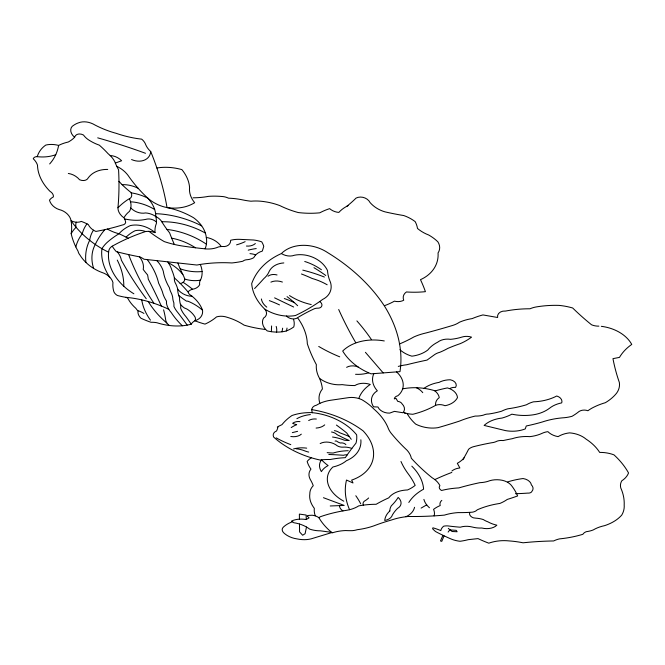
<?xml version="1.0" encoding="UTF-8"?>
<svg xmlns="http://www.w3.org/2000/svg" width="665" height="665" viewBox="0 0 665 665"><rect width="100%" height="100%" fill="white"/><g stroke="black" fill="none" stroke-linecap="round" stroke-linejoin="round"><path stroke-width="1" d="M271.37 331.685L271.594 325.966M282.035 331.802L282.642 328.186M444.062 535.874L441.784 541.352L440.488 540.961L442.915 535.333M448.127 532.083L449.74 529.914L456.215 530.337L457.129 531.751L452.059 531.493L448.285 528.367M421.103 508.102L426.697 504.876M331.561 532.332L320.38 530.828A22.078 14.148 14.2 0 1 309.732 529.149A23.192 14.53 14.7 0 0 293.847 522.74L291.561 521.061A20.549 12.959 14.4 0 1 306.158 519.54L309.092 517.885L307.08 515.94A9.044 5.769 14.2 0 1 308.693 515.425L312.126 515.234A9.044 5.769 14.2 0 1 318.934 517.744A65.868 42.934 12.1 0 0 332.234 532.881A40.798 25.453 12.6 0 1 345.659 530.554A62.568 41.188 13.6 0 0 352.425 530.653A20.549 13.234 13.2 0 0 357.163 529.714A76.716 50.823 14 0 0 373.938 525.824A190.032 112.676 8.6 0 1 391.244 520.08A61.912 39.011 10.4 0 1 408.119 516.481A291.91 221.337 14.1 0 0 444.378 515.117A47.78 30.532 8.9 0 1 458.044 512.599A123.225 86.284 9.8 0 0 472.391 512.175A9.543 6.293 8.9 0 0 477.246 509.831A75.361 47.913 7.1 0 1 499.872 503.438A43.026 29.019 8.6 0 0 507.254 499.432A210.19 154.114 11.7 0 0 517.619 495.94A71.903 47.431 9.6 0 0 511.992 486.206A13.957 9.335 7.7 0 0 502.333 480.305A18.628 12.427 7.7 0 0 489.797 480.695A25.154 17.132 8.5 0 1 479.839 482.674A228.236 136.599 6.2 0 0 458.792 487.911A69.501 44.779 8.8 0 0 441.543 490.479A5.229 3.491 9.8 0 1 439.922 485.658A21.912 14.597 10.7 0 0 432.084 477.711A208.103 149.982 3.4 0 1 411.336 458.26A25.212 17.14 12 0 0 407.13 450.296A213.806 156.774 3.6 0 1 392.142 434.445A29.26 20.482 11 0 1 387.82 427.196A60.814 41.745 14.4 0 0 373.888 409.025A47.381 32.776 14.3 0 0 361.594 399.549A17.805 12.494 13.7 0 0 349.059 397.57L329.973 400.363A39.019 26.966 13.9 0 0 316.582 405.126A8.712 6.068 15.1 0 0 312.5 412.774M115.319 163.075L121.62 160.764A13.134 9.892 30.4 0 0 110.207 155.577M331.835 532.565L311.129 538.85A23.076 14.63 14.7 0 1 296.997 538.891A16.883 10.673 14.7 0 1 284.853 533.829A7.722 4.863 14.9 0 1 283.282 527.204A37.498 23.474 14 0 1 292.65 521.692M292.334 432.632L297.588 431.327M330.231 505.974L344.179 505.433L323.448 497.703M404.195 412.807L405.293 413.264M274.595 297.853L293.656 307.014M365.418 352.317L383.198 372.915M351.261 439.332L346.748 433.006A166.716 106.35 17 0 0 336.432 425.068M306.266 519.481L306.124 515.026L299.375 514.095L299.433 519.149M306.499 527.021L305.102 533.712L302.65 535.25L299.574 531.9L299.483 524.003M183.149 282.326A80.689 56.417 23.4 0 1 192.567 289.242A13.716 10.05 23.4 0 0 199.666 284.711A12.17 8.961 22.2 0 1 200.822 279.391A29.975 21.995 24.2 0 0 200.29 264.437M192.567 289.242A12.186 8.861 22.3 0 0 188.286 291.644A4.248 3.092 22.7 0 0 190.905 295.343A32.435 23.159 22.9 0 1 202.534 310.223A16.434 11.82 22.5 0 1 195.468 320.53A14.813 10.565 21.2 0 0 191.237 324.196A53.674 38.836 24 0 1 156.948 322.758A21.621 15.079 22.7 0 0 151.03 322.301A71.471 52.086 24.4 0 1 140.922 318.211A10.657 7.523 23.6 0 1 138.021 311.154A181.063 116.666 26.5 0 0 135.718 308.194A33.175 23.799 24 0 1 128.337 299.258A2.702 1.904 24.8 0 0 125.918 297.33A58.803 42.577 26.5 0 1 117.339 295.451A6.866 4.854 25.2 0 1 113.657 291.004A37.016 26.484 24.3 0 1 112.959 282.55A13.3 9.377 26.1 0 0 101.945 272.475A34.023 24.53 27.1 0 1 79.875 254.928A9.044 6.442 27.6 0 1 78.079 251.229A75.901 55.893 26.4 0 1 71.18 233.648A63.109 44.198 30.9 0 0 71.064 220.805A12.519 8.953 29.6 0 0 59.227 209.583A11.687 8.437 30.3 0 1 49.493 200.173A18.72 13.483 29.8 0 1 53.375 196.915A5.752 4.14 30.8 0 0 50.066 191.395A40.781 30.058 31.1 0 1 37.506 165.203A13.89 10.008 32.6 0 0 33.25 158.76A5.719 4.156 32.5 0 1 37.24 156.674A46.7 34.397 34.6 0 0 55.752 154.687M200.356 280.131A27.423 20.349 23.9 0 1 184.779 279.076A7.664 5.594 23.8 0 1 180.09 283.531M177.904 263.107A155.386 121.346 17.9 0 0 182.867 274.595A30.025 21.729 24.4 0 1 184.779 279.076M202.077 271.511A41.937 31.488 24.7 0 1 180.198 268.81M168.328 262.75A31.845 22.992 24.3 0 1 182.867 274.595M187.197 325.11A455.068 261.711 27.9 0 0 177.937 312.691A29.343 21.28 22.1 0 1 173.898 306.407A49.842 35.253 24.9 0 0 173.839 302.758A22.967 16.65 22.4 0 1 172.734 297.712A22.735 16.251 24.1 0 0 171.138 292.691A24.156 17.622 22.8 0 1 169.4 287.704A60.008 44.622 22.1 0 1 163.274 271.179A28.254 20.374 25.4 0 0 156.998 260.788M191.237 324.196A234.421 149.949 26 0 0 185.934 316.631A30.258 21.962 21.7 0 1 180.73 308.435A10.582 7.614 22.3 0 1 180.922 305.85A18.853 13.466 23.4 0 0 180.306 303.963A49.326 36.076 21 0 1 179.542 299.275A11.255 8.096 23.5 0 0 179.417 297.313A33.849 24.78 22 0 1 177.638 288.793A37.639 26.933 24.6 0 0 174.986 282.317A14.489 10.598 23.2 0 1 174.388 277.92A59.734 42.627 25.8 0 0 171.936 270.356A33.666 24.322 25.3 0 0 167.838 262.018M71.18 233.648A50.382 36.267 26.5 0 1 76.093 227.297A12.402 8.953 28.5 0 1 76.317 222.218M75.818 246.906A69.443 50.158 25.3 0 1 82.227 233.822A52.577 38.238 26.2 0 1 86.982 223.839M85.91 262.426A69.185 50.191 24.9 0 1 89.675 240.339A44.006 31.995 26.2 0 1 93.482 230.19M93.607 268.402A51.446 37.223 25.3 0 1 95.278 244.462A117.439 85.727 22.3 0 1 104.837 229.641M109.758 277.189A56.292 41.08 25 0 1 101.945 248.668A54.555 39.459 24.8 0 1 107.248 242.326A124.879 89.891 21.6 0 1 119.002 233.748A49.725 36.409 24.9 0 1 130.265 225.61A23.059 16.916 26.3 0 1 155.045 232.617A31.504 23.657 24.9 0 1 156.408 223.44A32.128 23.774 27.8 0 0 155.793 216.599A30.715 22.793 28 0 0 147.796 198.145A41.587 30.715 27.1 0 0 131.18 192.858M182.335 325.767A74.239 54.746 21 0 1 171.271 312.592A21.995 15.852 22.5 0 1 166.391 302.841A5.195 3.716 23.6 0 0 166.267 300.713A35.852 26.135 22.6 0 1 162.418 291.835A114.438 78.537 26.8 0 0 158.619 283.157A72.194 50.764 26.5 0 0 147.289 259.641M194.978 320.771A7.34 5.254 22.2 0 0 195.086 317.097A21.82 15.511 22.5 0 0 188.095 309.774A10.224 7.315 22.4 0 0 184.496 308.045A16.883 12.244 22.5 0 1 180.423 304.254M202.534 310.223A37.456 26.55 22.3 0 0 187.655 301.087A1.38 0.998 22.7 0 1 185.884 300.73A62.518 46.716 22.6 0 1 178.744 295.459M192.077 296.257A14.148 10.332 23.1 0 1 177.646 289.084M174.388 277.92A112.917 77.63 24.7 0 1 188.311 292.301M169.334 325.484A9.019 6.401 22.6 0 1 165.76 320.372A142.401 96.068 27.2 0 0 163.598 309.815M166.765 323.015A84.372 62.36 21.9 0 1 148.262 301.536M150.456 320.148A59.135 42.801 22.1 0 1 141.745 299.857M137.539 310.53A20.208 14.09 23.8 0 1 143.923 313.423M161.329 306.033A628.159 342.708 32.2 0 0 148.253 279.092A55.827 39.509 26.7 0 0 147.564 274.886A74.929 56.267 23.7 0 1 143.208 269.425A20.465 14.738 26.1 0 0 139.542 256.84M153.972 303.307A281.495 226.449 14.2 0 1 128.619 254.587M146.258 298.76A368.776 308.585 10.7 0 1 121.379 260.206A20.299 14.522 26.9 0 0 117.364 251.919M117.264 260.098A77.464 53.74 27.9 0 1 123.773 286.199M125.918 297.33A89.201 60.731 22.6 0 1 168.802 309.333M133.873 293.797A49.343 35.985 25 0 1 108.619 252.218A78.428 58.695 28.3 0 1 71.064 220.805A11.762 8.504 29.4 0 0 81.321 221.412A38.395 27.257 28 0 1 88.27 224.504A11.804 8.587 28.4 0 0 95.868 231.437A323.281 239.608 42.7 0 0 122.302 225.011A5.669 4.173 27.8 0 0 125.635 222.526A12.294 9.019 28 0 0 123.964 217.821A12.593 9.36 27.9 0 1 117.946 207.946A447.229 281.644 39 0 0 118.569 169.758A64.256 50.075 28.9 0 1 114.746 161.628A21.189 15.852 30.9 0 0 108.154 153.756A82.926 60.041 31.1 0 0 99.309 145.145A37.19 28.529 33.1 0 1 89.285 140.323A15.619 11.854 32.6 0 1 83.466 135.003A7.157 5.37 32.5 0 0 74.638 137.239A40.723 30.291 34.7 0 1 68.229 142.027A55.212 40.806 30.1 0 0 58.62 145.411A26.184 19.194 31.8 0 0 45.794 145.07A38.462 28.321 31.2 0 0 37.24 156.674M108.619 252.218A12.66 9.144 26.5 0 1 112.252 246.183A231.91 161.13 17.3 0 1 145.635 231.52A17.315 12.76 25.8 0 1 155.045 232.617M171.678 238.161A48.811 35.611 24 0 1 195.46 247.779M166.973 229.433A66.733 48.537 23.8 0 1 206.416 244.188M161.794 221.761A66.849 48.919 23.8 0 1 205.335 233.041M155.627 213.673A84.987 61.787 23.9 0 1 201.67 225.842M107.373 229.059A34.397 25.494 28.3 0 0 119.002 233.748A97.447 67.822 25.8 0 1 128.179 238.228M126.101 237.131A54.921 40.191 24.3 0 1 135.037 230.747A16.051 11.787 26.2 0 1 145.635 231.52M124.588 218.91A47.922 36.076 29.3 0 0 147.281 219.043A9.177 6.825 26.6 0 1 156.466 222.044M130.781 207.987A13.599 10.199 27.9 0 0 145.593 212.941A15.993 11.887 26.7 0 1 155.801 216.482M130.531 201.794A40.299 29.676 26.7 0 1 154.687 209.533M155.793 216.599A11.538 8.595 26.6 0 1 161.42 221.137A101.521 79.908 23.7 0 0 169.6 232.816A268.86 220.988 12.4 0 0 174.346 244.454M122.111 184.654A27.997 20.848 28 0 1 138.046 188.195M124.305 217.189A35.669 26.475 26.1 0 1 129.484 211.379A20.174 14.938 28.8 0 0 129.434 198.827M117.963 207.763A93.191 69.11 23.7 0 1 128.511 199.184A6.85 5.129 28.8 0 0 130.963 192.443A75.752 59.177 29.2 0 1 118.96 181.346M116.774 166.333A23.209 17.34 29.7 0 1 128.054 175.394A120.789 97.198 27.6 0 0 145.793 196.266A32.036 24.58 27.8 0 0 167.031 207.571A65.494 48.163 24.8 0 1 193.606 217.763A29.9 22.402 25.3 0 1 206.3 237.438A18.254 13.699 23.5 0 1 220.896 245.925M74.638 137.239A9.102 6.85 32.9 0 1 73.798 125.203A28.637 21.571 31.9 0 1 78.445 122.859A17.764 13.4 32.5 0 1 95.112 125.087A88.611 70.025 35.8 0 0 116.25 133.341A106.433 84.912 36.3 0 0 141.67 139.143A11.687 8.994 30.7 0 1 145.793 144.862A17.747 13.849 30 0 0 150.689 151.495A328.061 217.081 34.7 0 1 167.031 207.571A44.804 34.53 28.4 0 0 194.662 202.7A24.364 18.953 25.4 0 1 189.575 187.621A35.262 26.908 28.2 0 0 181.853 169.6A51.695 39.243 26.3 0 0 156.882 168.004M206.3 237.438A31.854 23.832 25.3 0 1 205.069 248.818M58.62 145.411A69.035 49.825 35.1 0 1 49.659 163.947M68.329 173.457A13.807 10.1 30.7 0 1 79.601 179.758A7.839 5.794 30.9 0 0 88.27 177.846A31.105 23.142 29.1 0 1 107.73 169.425M97.705 137.846A419.058 263.54 22.6 0 1 145.51 153.291M150.689 151.495A16.002 12.303 30.6 0 1 131.554 159.55M112.252 246.183A31.878 23.416 26.4 0 0 116.3 251.644A378.476 310.447 43.3 0 0 139.941 256.914A19.975 14.397 25.5 0 1 144.022 259.242L196.882 265.027A127.514 90.44 18.8 0 1 231.935 262.949A107.422 83.848 26.7 0 0 242.883 261.229A7.623 5.761 21.2 0 1 246.491 259.757A16.883 12.884 22.1 0 0 253.756 257.654A18.953 14.422 20.1 0 1 262.293 251.096A186.158 137.705 30.2 0 0 263.747 246.324A23.541 17.938 22.1 0 0 261.727 241.852A28.312 21.471 21 0 0 253.623 240.015L239.45 239.334A29.875 22.568 21.5 0 0 230.647 240.265A9.277 7.057 23.3 0 1 224.546 246.565A19.011 14.289 22.3 0 0 218.594 246.915A27.057 20.565 24.5 0 1 207.006 249.001A418.426 352.766 47.4 0 1 185.319 246.416A90.398 70.041 27.7 0 1 164.255 241.595A108.495 85.253 26.6 0 1 148.827 231.254M249.965 253.648A16.151 12.203 21 0 1 255.618 254.861M248.228 250.165A62.809 46.899 19 0 1 256.225 248.56M255.368 243.548A12.884 9.9 22.3 0 1 246.424 246.042M245.127 241.653A65.478 50.781 25.7 0 1 236.574 244.845M286.399 316.05A7.756 5.752 17.9 0 0 296.374 318.427A187.663 130.997 10.5 0 1 314.03 308.901A7.913 5.902 16.6 0 1 317.77 308.186A4.83 3.624 16.9 0 0 321.843 305.792A4.83 3.624 16.9 0 0 319.641 301.578M287.006 328.069A16.45 12.045 18.6 0 1 286.258 330.979M276.166 326.399A19.26 14.015 19.2 0 1 276.557 332.093M293.598 319.607A21.139 15.528 18.6 0 1 293.764 326.939A41.779 30.981 19.5 0 1 286.066 331.054A33.84 25.079 19.1 0 1 275.559 332.059A33.4 24.746 19.1 0 1 267.18 330.887A14.397 10.557 18.4 0 1 263.589 318.053A9.21 6.775 19.5 0 0 265.052 309.275M304.745 261.478A45.976 34.555 18.2 0 1 321.419 269.749M313.971 267.696A127.165 91.438 19.1 0 1 325.767 275.501M302.791 270.131A118.869 85.444 17.3 0 1 324.37 277.039M327.172 284.77A49.509 36.808 17.4 0 0 312.184 278.494A110.548 79.509 18.2 0 0 301.469 273.988M269.333 300.63A82.967 58.985 18.9 0 1 279.508 304.911M266.781 307.13A14.564 10.856 19 0 1 261.37 298.959M284.312 298.543A69.783 50.257 18.3 0 1 294.371 302.642M287.072 296.648A91.479 65.378 19.8 0 1 297.662 305.725M311.22 304.553A51.67 39.842 17.8 0 1 289.508 295.584M270.888 282.135A13.375 10.033 19.1 0 1 282.401 282.051M268.028 276.233A9.884 7.448 19.5 0 1 277.039 274.953M254.587 288.552A758.649 501.202 47.3 0 0 263.83 278.602A31.529 23.84 21.8 0 0 269.283 271.22A21.496 16.293 18.9 0 1 283.822 262.933M281.403 253.548A79.434 59.609 16.3 0 0 251.694 283.639A49.102 37.132 18.1 0 0 264.595 308.984A34.655 26.068 18.9 0 0 295.459 315.526A235.418 182.85 29.7 0 0 322.658 299.416A22.485 17.09 17.8 0 0 330.505 282.401A50.665 39.36 14.2 0 1 327.496 270.53A25.603 19.551 18.2 0 0 294.42 255.244A12.602 9.759 19.9 0 1 281.403 253.548A34.272 26.243 18 0 1 327.795 252.708A160.423 114.879 19.2 0 1 384.553 306.208A146.948 105.918 18.9 0 1 399.981 371.635L371.078 373.838A53.607 39.875 12.7 0 1 342.699 351.029A45.436 32.893 12.9 0 1 384.279 340.946M416.357 387.72A16.184 11.563 11.4 0 1 422.757 392.666M373.863 373.622A25.42 18.337 12 0 0 377.329 390.812A19.476 13.832 12.2 0 0 373.547 406.822L377.936 406.997A10.274 7.273 12.3 0 0 389.648 413.115L394.428 411.377L402.924 412.749A10.524 7.44 12 0 0 402.067 403.863A4.597 3.259 11.9 0 0 397.745 401.377L396.016 398.385L394.295 398.909A5.935 4.231 11.8 0 1 397.778 395.791A24.813 17.847 12.9 0 0 396.548 371.901M403.58 412.508A23.624 16.874 11.3 0 0 412.84 414.278A94.231 69.443 13.5 0 0 435.617 405.326A9.601 6.808 9.9 0 1 445.026 405.716A21.031 15.137 10.1 0 0 457.478 397.62A13.267 9.51 9.8 0 0 447.395 387.919A135.394 91.246 7.7 0 0 434.952 390.962M435.617 405.326A14.248 10.15 9.5 0 1 439.274 397.612A14.522 10.382 10.7 0 0 434.577 390.671A48.503 34.023 10.8 0 0 402.641 388.875M368.634 372.816A31.854 23.35 14.4 0 1 355.559 374.295M346.615 367.338A11.031 7.955 14.1 0 1 358.094 366.964M358.784 398.51A47.381 33.466 11.6 0 1 370.289 384.445A15.411 10.964 13.4 0 0 354.836 385.559A68.304 50.565 15 0 1 342.192 384.628A24.58 17.747 15 0 1 319.524 378.368A38.221 27.606 14.1 0 1 316.365 364.653A187.68 141.994 7.6 0 1 307.321 343.747A64.513 46.492 19.5 0 0 297.928 318.277M356.897 320.904A195.71 134.554 19.9 0 1 371.378 339.499M355.742 342.683A585.907 446.506 -15.3 0 1 338.693 309.508M339.715 356.822A128.827 100.457 13.8 0 1 318.735 346.457M319.524 378.368A56.159 39.393 17.6 0 1 322.4 389A28.121 19.834 14.1 0 0 319.89 403.356M318.934 517.744A8.096 5.179 13.8 0 1 321.669 516.281A132.468 80.548 11.2 0 1 346.764 510.279A35.395 23.308 13.9 0 0 358.726 505.89A70.781 44.613 11.6 0 1 376.141 504.286A153.266 94.796 8.5 0 1 388.751 497.844A27.074 17.739 10.9 0 1 407.529 489.955A41.122 27.78 12.2 0 0 415.168 485.367A86.575 56.716 13.8 0 0 408.368 474.054A94.555 65.228 7.9 0 1 400.97 461.485M315.26 515.807A34.647 22.369 13.1 0 1 314.329 508.343A34.638 22.602 13.4 0 1 309.815 494.029A25.195 16.459 13.7 0 1 313.248 485.691A52.444 33.998 16.2 0 0 310.264 479.465A18.853 12.502 14.1 0 1 310.954 469.124A37.996 25.594 13.7 0 1 307.155 461.46A27.489 18.296 14 0 1 311.345 457.769M434.104 515.89A20.058 13.109 10.8 0 0 433.563 509.357A39.135 25.328 9.1 0 1 440.205 505.541A9.759 6.434 9.6 0 1 441.818 500.388M414.544 507.295A25.245 16.575 11.7 0 1 405.949 516.722M429.457 507.769A24.472 16.201 9.6 0 1 423.896 499.382M342.965 510.903A8.354 5.428 13.2 0 1 339.574 505.616M363.364 505.134A6.874 4.489 12.4 0 1 364.445 501.111A29.651 19.601 13.5 0 0 368.626 497.977M355.808 495.741A86.292 55.079 15.4 0 1 360.688 503.796M349.566 509.706A98.287 64.937 9.8 0 1 346.498 480.047L353.007 482.973L351.644 480.113A51.263 34.755 14.6 0 0 363.098 430.862A82.759 55.112 14.9 0 0 311.719 409.64M343.78 501.194A34.863 23.142 12.8 0 1 332.924 466.988A38.819 26.409 14.9 0 0 346.399 460.729A38.528 26.342 14.7 0 0 360.862 439.764M408.809 502.466A63.142 41.031 9 0 1 423.588 489.174A55.893 37.107 12.6 0 0 411.826 466.157M308.71 452.084A18.529 12.602 15.1 0 1 304.504 450.77A19.809 13.2 15.3 0 0 296.183 448.808M293.548 448.95A26.002 17.315 15 0 1 306.698 448.144M347.163 454.943A5.644 3.807 13.6 0 0 343.522 455.292A234.429 140.057 12.2 0 0 328.809 454.478M327.18 452.632A59.119 41.222 14.9 0 0 333.132 453.04A46.475 30.839 13 0 1 348.211 450.712M351.851 448.443A14.522 9.817 13.6 0 0 342.808 447.163A7.207 4.929 13.9 0 1 335.833 444.769A12.344 8.362 14.3 0 0 320.173 443.563M335.102 441.144A1.463 0.998 14.1 0 1 336.615 441.111A8.678 5.952 13.9 0 0 340.463 443.006A4.422 3.009 13.9 0 1 345.883 444.636M332.533 437.021A33.4 22.469 14.1 0 1 344.329 440.18A25.27 17.539 14 0 0 349.142 440.504A103.865 75.12 12.4 0 1 339.117 435.666A6.5 4.48 14 0 1 335.908 433.663A7.78 5.328 14.4 0 0 331.511 432.001M291.212 427.562A44.588 30.116 14.5 0 1 296.723 424.652A10.482 7.232 15.9 0 1 292.691 423.314A9.609 6.583 15.7 0 1 299.973 421.627M301.328 434.154A12.693 8.67 16 0 1 290.796 436.498M290.788 444.652A77.614 54.605 15.5 0 1 276.199 437.878M349.216 436.464A243.831 147.198 15.3 0 0 339.441 432.657A8.387 5.744 14.3 0 0 334.362 430.646M324.711 424.877A15.81 10.948 15.4 0 1 316.099 428.069M308.693 420.571A11.147 7.672 15 0 1 316.341 419.033M296.864 418.692A35.802 24.405 14.7 0 1 310.389 414.578M277.928 427.146A34.73 23.608 17.9 0 1 276.499 431.011A8.396 5.686 16.3 0 0 273.598 437.013A77.157 53.981 14.8 0 0 320.023 460.014A48.046 31.521 13.7 0 1 330.256 459.523A82.917 53.724 12.5 0 1 345.318 457.661A385.426 237.089 2.2 0 1 356.008 443.098A44.339 30.366 15.1 0 0 356.631 434.819A50.316 34.04 14.9 0 0 311.976 412.632A48.528 32.884 14.7 0 0 292.001 415.509A72.136 48.803 13.7 0 0 281.977 424.661A54.863 36.824 14.7 0 0 277.33 427.071M515.425 493.696A179.841 132.077 7.4 0 0 527.786 493.098A4.065 2.718 6.6 0 0 531.933 491.319A8.828 5.91 6.7 0 0 531.385 484.901A9.568 6.426 6.8 0 0 523.081 478.542A70.465 45.794 6.3 0 0 507.744 481.884M193.074 197.813A92.502 73.341 30.6 0 0 208.611 196.35A72.219 54.538 22.5 0 1 222.002 196.499A13.849 10.731 24.4 0 1 228.494 198.17A69.16 52.435 22 0 1 242.733 199.907A69.617 56.4 26.1 0 0 250.979 201.204A48.354 37.298 21.3 0 1 264.803 201.719A55.802 42.893 21 0 1 279.782 205.576A84.779 70.274 22 0 0 298.252 212.551A90.357 74.837 23.4 0 0 319.782 212.817A68.952 53.865 15.3 0 1 329.632 208.635A13.092 10.574 18.2 0 0 338.842 212.409A36.725 29.277 15.4 0 1 348.103 205.651M346.814 206.291A145.702 119.816 28.1 0 0 356.041 198.103A9.418 7.631 16.5 0 1 370.089 202.584A27.598 22.701 14.7 0 0 385.01 211.861A283.415 267.538 18.6 0 0 403.763 215.551A34.48 27.448 13.7 0 1 415.168 221.62A28.154 22.577 14.1 0 1 417.487 228.452A33.607 27.465 10.7 0 0 428.642 234.978A39.759 31.305 12.4 0 1 437.878 241.836A14.697 11.704 11.5 0 1 438.052 252.958A39.418 31.18 13.1 0 1 420.48 279.666A168.328 124.33 19.2 0 1 425.425 291.669A94.438 76.541 13.2 0 1 406.415 291.96A10.673 8.196 11.8 0 0 403.713 300.239A11.172 8.587 12.8 0 1 394.436 301.162A75.901 59.517 16.4 0 1 384.919 305.526M265.46 329.474A99.966 76.467 21 0 1 244.097 325.143A44.846 31.779 20.2 0 0 227.629 317.421A14.78 10.64 20.5 0 0 216.541 316.897A69.592 50.59 24.3 0 1 205.011 324.104A66.168 49.035 22.4 0 1 195.327 320.921M450.155 388.393A8.038 5.785 9.3 0 1 455.542 387.429A6.858 4.963 9.6 0 0 450.23 379.765A21.795 15.644 9.4 0 0 439.016 382.4A35.752 25.428 9.5 0 0 423.688 388.576M407.296 413.863A50.665 36.159 9.4 0 0 415.675 424.104A27.223 19.318 10.5 0 0 438.027 427.653A771.317 638.799 50.7 0 0 459.598 421.053A92.909 62.726 7.1 0 1 475.259 416.057A21.795 15.611 8.4 0 0 483.696 415.043A9.044 6.384 7.8 0 1 488.659 414.029A86.009 63.79 8.8 0 0 501.593 411.219A30.598 21.446 6.5 0 1 507.827 408.809A102.826 77.315 7.9 0 0 526.555 404.744A24.921 17.598 5.4 0 1 533.563 401.818A46.342 33.99 5.7 0 0 556.755 395.999A7.855 5.611 4.8 0 1 561.726 402.874A27.506 19.343 4.3 0 0 549.481 408.277A34.597 24.962 6.1 0 1 531.909 415.002A44.863 32.543 6.1 0 1 511.884 414.179A48.711 35.295 8.1 0 1 501.992 418.069A31.039 21.579 7 0 0 484.12 425.417L505.55 430.621A28.296 20.108 6.8 0 0 525.267 428.908L526.256 425.982A189.301 146.749 8.9 0 0 542.557 421.909A67.414 45.893 4.6 0 1 562.374 417.861A34.572 24.854 4.5 0 0 572.066 416.282A61.621 44.763 5.6 0 0 578.916 411.585A7.864 5.553 3.6 0 1 587.927 410.729A40.332 28.055 2.5 0 1 594.51 406.83A60 41.338 2.2 0 1 605.374 402.691A51.413 37.448 3.6 0 0 616.505 393.298A25.752 18.578 2.8 0 0 619.331 382.4A344.437 236.59 -11.5 0 1 612.972 358.651L619.489 357.388A53.616 38.562 -0.7 0 1 631.75 344.412A39.027 28.745 2.2 0 0 601.318 326.324M598.899 326.141A14.198 10.74 1.4 0 1 591.559 324.794A373.555 289.366 -17.7 0 1 572.673 307.986A55.503 41.263 4.2 0 0 559.049 305.393A86.375 63.15 4.2 0 0 536.198 306.947A24.189 18.279 4.5 0 0 530.03 308.776A97.755 70.956 5.5 0 0 505.566 311.054A7.606 5.785 6.5 0 0 497.628 317.488L482.915 314.927A76.034 55.752 6.5 0 0 472.142 318.61A45.852 34.023 7.8 0 0 459.399 322.251A26.085 19.967 10.1 0 1 452.865 325.368A2172.821 1338.03 77.4 0 1 425.916 332.99A60.631 44.139 9.6 0 0 413.938 336.914A151.911 119.284 18.5 0 1 399.357 344.029M399.914 349.699A24.888 18.578 11.3 0 0 411.901 356.174A33.982 25.461 12.1 0 0 427.786 350.031A38.811 28.479 9 0 1 437.67 342.184A15.253 11.313 9.6 0 1 450.562 339.333A48.312 37.074 10.2 0 0 461.992 337.055A12.444 9.268 8.7 0 1 471.543 337.147A61.213 46.932 11 0 1 460.222 343.655A159.999 110.457 5.9 0 0 447.786 348.435A85.61 65.76 13 0 1 439.798 352.3A17.481 12.835 9.7 0 0 433.996 355.052L427.063 360.081A369.1 225.576 6.1 0 0 406.664 364.761A47.273 33.765 10.9 0 0 398.285 366.415M469.681 512.748A6.317 4.14 8.6 0 0 473.281 517.794A29.451 19.534 8.6 0 0 477.237 518.284A18.861 12.186 8.6 0 1 483.364 519.589A17.24 11.322 8 0 0 487.861 521.809A23.948 15.752 7.7 0 0 496.863 525.175A13.865 9.044 8.3 0 1 481.768 528.018A20.798 13.624 8.6 0 1 472.449 527.071A15.461 9.942 8.9 0 0 460.271 527.204A172.119 122.318 9.2 0 1 449.432 526.106A10.382 6.683 9.6 0 0 443.688 526.19A15.486 9.975 9.4 0 0 440.812 530.604A46.168 29.11 10.6 0 0 432.923 527.802L432.582 528.742A46.043 30.133 8.8 0 0 435.583 531.568A175.934 122.177 6.1 0 0 450.305 538.658A22.219 14.389 9.2 0 0 460.022 541.277A54.239 35.694 9.8 0 0 468.185 539.681L478.019 538.608A108.686 73.15 6.3 0 0 488.825 543.18A35.328 22.236 7.7 0 1 497.312 541.111A32.02 20.191 7.7 0 1 509.174 540.919A68.229 42.194 7.7 0 1 523.072 542.798A215.053 122.983 6.2 0 1 553.679 540.953A22.677 14.389 5.7 0 1 559.539 538.883A95.236 64.347 6.1 0 0 582.897 534.286A8.886 5.702 4.8 0 1 586.372 531.659A21.687 14.156 4.9 0 0 593.305 529.897A33.35 21.213 4 0 1 604.601 525.649A44.696 29.601 4.7 0 0 621.742 515.092A37.523 24.73 4.6 0 0 624.186 505.026A77.805 51.587 6 0 0 620.786 487.994A19.958 13.275 2.5 0 1 621.767 480.837A25.81 17.481 3.5 0 0 628.541 472.965A98.511 65.71 6.3 0 0 613.986 454.868A26.874 18.163 3.6 0 0 599.664 452.416A52.485 35.76 5.5 0 0 586.106 439.149A23.1 15.918 4.7 0 0 569.573 432.865A24.339 16.758 4.4 0 0 558.101 436.631A16.251 11.405 4.7 0 1 547.902 431.668A15.686 10.873 5.3 0 0 542.391 433.206A34.647 24.597 6.3 0 1 529.905 436.639A34.289 23.466 6.4 0 0 512.291 438.692A177.854 112.817 5.5 0 0 503.097 440.579A9.892 6.833 7.4 0 0 496.863 441.244A13.092 9.144 7.9 0 1 491.635 442.757A202.077 126.242 6 0 0 473.696 446.647A12.826 8.811 8.3 0 0 468.559 449.324A362.766 254.155 23.8 0 1 462.857 459.739M464.428 457.478A34.148 23.599 10.2 0 1 457.32 463.306L459.872 467.969A14.971 10.091 9 0 0 451.901 470.995M434.885 479.573A224.188 136.682 5.8 0 1 451.826 472.433M321.569 459.831A19.717 13.2 13.8 0 0 321.394 471.626A27.232 18.055 13.4 0 1 328.119 465.575A43.566 29.742 13.3 0 1 321.569 459.831M389.84 510.986A31.986 20.665 10.7 0 0 384.711 520.462A13.441 8.745 12.1 0 0 392.433 514.893A62.685 40.299 9.6 0 1 397.554 508.384A12.278 8.063 11.8 0 0 398.177 497.42A87.09 58.163 14.6 0 1 391.369 505.749A22.161 14.455 10.9 0 0 389.84 510.986"/></g></svg>
